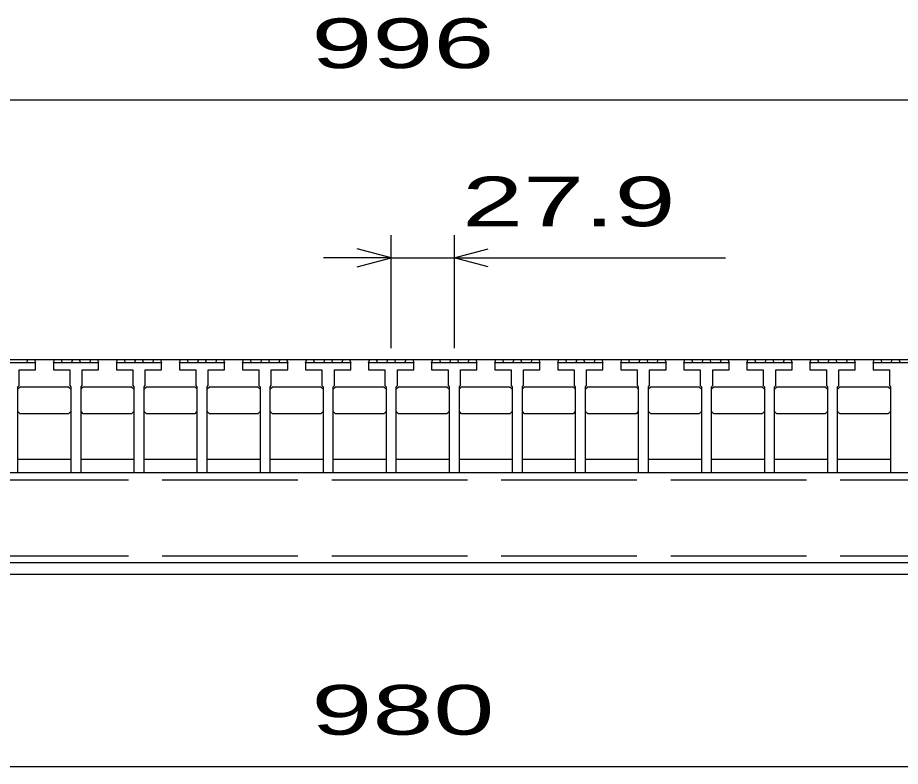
# Model space of a CAD drawing. Units: millimetres, scale not verified. Extents: x -1820 to 1736, y -1282 to 1048.
# Drawn here: x -1029 to -638.4, y -670.5 to -339.2 of the extents above; entities that cross this region are included whole.
import ezdxf
from ezdxf.enums import TextEntityAlignment as Align

# ---------------------------------------------------------------- set-up
doc = ezdxf.new("R2010")
doc.units = ezdxf.units.MM
doc.header["$LTSCALE"] = 10
doc.linetypes.add('DASHED', pattern=[7.5, 6, -1.5])
doc.layers.add('16', color=3, linetype='Continuous', lineweight=25)
doc.layers.add('22', color=2, linetype='Continuous', lineweight=25)
doc.styles.add('ベクトル', font='')
doc.styles.get('ベクトル').set_extended_font_data('ベクトル')

msp = doc.modelspace()

# ---------------------------------------------------------------- linework, layer by layer
at = {"layer": '16'}
for p, q in [((-1348, -490.5), (-352, -490.5)), ((-1021.1, -492), (-1041.1, -492)), ((-1025, -492), (-1024.5, -490.5)), ((-1024.5, -490.5), (-1021.6, -490.5)), ((-1021.6, -490.5), (-1021.1, -492)), ((-1021.1, -495), (-1021.1, -492)), ((-1013.2, -492), (-1012.7, -490.5)), ((-1013.2, -492), (-1013.2, -495)), ((-993.2, -492), (-1013.2, -492)), ((-1012.7, -490.5), (-1009.8, -490.5)), ((-1009.8, -490.5), (-1009.3, -492)), ((-1005.15, -492), (-1004.65, -490.5)), ((-1004.65, -490.5), (-1001.75, -490.5)), ((-1001.75, -490.5), (-1001.25, -492)), ((-997.1, -492), (-996.6, -490.5)), ((-996.6, -490.5), (-993.7, -490.5)), ((-993.7, -490.5), (-993.2, -492)), ((-993.2, -495), (-993.2, -492)), ((-985.3, -492), (-984.8, -490.5)), ((-985.3, -492), (-985.3, -495)), ((-965.3, -492), (-985.3, -492)), ((-984.8, -490.5), (-981.9, -490.5)), ((-981.9, -490.5), (-981.4, -492)), ((-977.25, -492), (-976.75, -490.5)), ((-976.75, -490.5), (-973.85, -490.5)), ((-973.85, -490.5), (-973.35, -492)), ((-969.2, -492), (-968.7, -490.5)), ((-968.7, -490.5), (-965.8, -490.5)), ((-965.8, -490.5), (-965.3, -492)), ((-965.3, -495), (-965.3, -492)), ((-957.4, -492), (-956.9, -490.5)), ((-957.4, -492), (-957.4, -495)), ((-937.4, -492), (-957.4, -492)), ((-956.9, -490.5), (-954, -490.5)), ((-954, -490.5), (-953.5, -492)), ((-949.35, -492), (-948.85, -490.5)), ((-948.85, -490.5), (-945.95, -490.5)), ((-945.95, -490.5), (-945.45, -492)), ((-941.3, -492), (-940.8, -490.5)), ((-940.8, -490.5), (-937.9, -490.5)), ((-937.9, -490.5), (-937.4, -492)), ((-937.4, -495), (-937.4, -492)), ((-929.5, -492), (-929, -490.5)), ((-929.5, -492), (-929.5, -495)), ((-909.5, -492), (-929.5, -492)), ((-929, -490.5), (-926.1, -490.5)), ((-926.1, -490.5), (-925.6, -492)), ((-921.45, -492), (-920.95, -490.5)), ((-920.95, -490.5), (-918.05, -490.5)), ((-918.05, -490.5), (-917.55, -492)), ((-913.4, -492), (-912.9, -490.5)), ((-912.9, -490.5), (-910, -490.5)), ((-910, -490.5), (-909.5, -492)), ((-909.5, -495), (-909.5, -492)), ((-901.6, -492), (-901.1, -490.5)), ((-901.6, -492), (-901.6, -495)), ((-881.6, -492), (-901.6, -492)), ((-901.1, -490.5), (-898.2, -490.5)), ((-898.2, -490.5), (-897.7, -492)), ((-893.55, -492), (-893.05, -490.5)), ((-893.05, -490.5), (-890.15, -490.5)), ((-890.15, -490.5), (-889.65, -492)), ((-885.5, -492), (-885, -490.5)), ((-885, -490.5), (-882.1, -490.5)), ((-882.1, -490.5), (-881.6, -492)), ((-881.6, -495), (-881.6, -492)), ((-873.7, -492), (-873.2, -490.5)), ((-873.7, -492), (-873.7, -495)), ((-853.7, -492), (-873.7, -492)), ((-873.2, -490.5), (-870.3, -490.5)), ((-870.3, -490.5), (-869.8, -492)), ((-865.65, -492), (-865.15, -490.5)), ((-865.15, -490.5), (-862.25, -490.5)), ((-862.25, -490.5), (-861.75, -492)), ((-857.6, -492), (-857.1, -490.5)), ((-857.1, -490.5), (-854.2, -490.5)), ((-854.2, -490.5), (-853.7, -492)), ((-853.7, -495), (-853.7, -492)), ((-845.8, -492), (-845.3, -490.5)), ((-845.8, -492), (-845.8, -495)), ((-825.8, -492), (-845.8, -492)), ((-845.3, -490.5), (-842.4, -490.5)), ((-842.4, -490.5), (-841.9, -492)), ((-837.75, -492), (-837.25, -490.5)), ((-837.25, -490.5), (-834.35, -490.5)), ((-834.35, -490.5), (-833.85, -492)), ((-829.7, -492), (-829.2, -490.5)), ((-829.2, -490.5), (-826.3, -490.5)), ((-826.3, -490.5), (-825.8, -492)), ((-825.8, -495), (-825.8, -492)), ((-817.9, -492), (-817.4, -490.5)), ((-817.9, -492), (-817.9, -495)), ((-797.9, -492), (-817.9, -492)), ((-817.4, -490.5), (-814.5, -490.5)), ((-814.5, -490.5), (-814, -492)), ((-809.85, -492), (-809.35, -490.5)), ((-809.35, -490.5), (-806.45, -490.5)), ((-806.45, -490.5), (-805.95, -492)), ((-801.8, -492), (-801.3, -490.5)), ((-801.3, -490.5), (-798.4, -490.5)), ((-798.4, -490.5), (-797.9, -492)), ((-797.9, -495), (-797.9, -492)), ((-790, -492), (-789.5, -490.5)), ((-790, -492), (-790, -495)), ((-770, -492), (-790, -492)), ((-789.5, -490.5), (-786.6, -490.5)), ((-786.6, -490.5), (-786.1, -492)), ((-781.95, -492), (-781.45, -490.5)), ((-781.45, -490.5), (-778.55, -490.5)), ((-778.55, -490.5), (-778.05, -492)), ((-773.9, -492), (-773.4, -490.5)), ((-773.4, -490.5), (-770.5, -490.5)), ((-770.5, -490.5), (-770, -492)), ((-770, -495), (-770, -492)), ((-762.1, -492), (-761.6, -490.5)), ((-762.1, -492), (-762.1, -495)), ((-742.1, -492), (-762.1, -492)), ((-761.6, -490.5), (-758.7, -490.5)), ((-758.7, -490.5), (-758.2, -492)), ((-754.05, -492), (-753.55, -490.5)), ((-753.55, -490.5), (-750.65, -490.5)), ((-750.65, -490.5), (-750.15, -492)), ((-746, -492), (-745.5, -490.5)), ((-745.5, -490.5), (-742.6, -490.5)), ((-742.6, -490.5), (-742.1, -492)), ((-742.1, -495), (-742.1, -492)), ((-734.2, -492), (-733.7, -490.5)), ((-734.2, -492), (-734.2, -495)), ((-714.2, -492), (-734.2, -492)), ((-733.7, -490.5), (-730.8, -490.5)), ((-730.8, -490.5), (-730.3, -492)), ((-726.15, -492), (-725.65, -490.5)), ((-725.65, -490.5), (-722.75, -490.5)), ((-722.75, -490.5), (-722.25, -492)), ((-718.1, -492), (-717.6, -490.5)), ((-717.6, -490.5), (-714.7, -490.5)), ((-714.7, -490.5), (-714.2, -492)), ((-714.2, -495), (-714.2, -492)), ((-706.3, -492), (-705.8, -490.5)), ((-706.3, -492), (-706.3, -495)), ((-686.3, -492), (-706.3, -492)), ((-705.8, -490.5), (-702.9, -490.5)), ((-702.9, -490.5), (-702.4, -492)), ((-698.25, -492), (-697.75, -490.5)), ((-697.75, -490.5), (-694.85, -490.5)), ((-694.85, -490.5), (-694.35, -492)), ((-690.2, -492), (-689.7, -490.5)), ((-689.7, -490.5), (-686.8, -490.5)), ((-686.8, -490.5), (-686.3, -492)), ((-686.3, -495), (-686.3, -492)), ((-678.4, -492), (-677.9, -490.5)), ((-678.4, -492), (-678.4, -495)), ((-658.4, -492), (-678.4, -492)), ((-677.9, -490.5), (-675, -490.5)), ((-675, -490.5), (-674.5, -492)), ((-670.35, -492), (-669.85, -490.5)), ((-669.85, -490.5), (-666.95, -490.5)), ((-666.95, -490.5), (-666.45, -492)), ((-662.3, -492), (-661.8, -490.5)), ((-661.8, -490.5), (-658.9, -490.5)), ((-658.9, -490.5), (-658.4, -492)), ((-658.4, -495), (-658.4, -492)), ((-650.5, -492), (-650, -490.5)), ((-650.5, -492), (-650.5, -495)), ((-630.5, -492), (-650.5, -492)), ((-650, -490.5), (-647.1, -490.5)), ((-647.1, -490.5), (-646.6, -492)), ((-642.45, -492), (-641.95, -490.5)), ((-641.95, -490.5), (-639.05, -490.5)), ((-639.05, -490.5), (-638.55, -492)), ((-1028.35, -502), (-1028.35, -495)), ((-1028.35, -495), (-1021.1, -495)), ((-1013.2, -495), (-1005.95, -495)), ((-1005.95, -495), (-1005.95, -502)), ((-1000.45, -502), (-1000.45, -495)), ((-1000.45, -495), (-993.2, -495)), ((-985.3, -495), (-978.05, -495)), ((-978.05, -495), (-978.05, -502)), ((-972.55, -502), (-972.55, -495)), ((-972.55, -495), (-965.3, -495)), ((-957.4, -495), (-950.15, -495)), ((-950.15, -495), (-950.15, -502)), ((-944.65, -502), (-944.65, -495)), ((-944.65, -495), (-937.4, -495)), ((-929.5, -495), (-922.25, -495)), ((-922.25, -495), (-922.25, -502)), ((-916.75, -502), (-916.75, -495)), ((-916.75, -495), (-909.5, -495)), ((-901.6, -495), (-894.35, -495)), ((-894.35, -495), (-894.35, -502)), ((-888.85, -502), (-888.85, -495)), ((-888.85, -495), (-881.6, -495)), ((-873.7, -495), (-866.45, -495)), ((-866.45, -495), (-866.45, -502)), ((-860.95, -502), (-860.95, -495)), ((-860.95, -495), (-853.7, -495)), ((-845.8, -495), (-838.55, -495)), ((-838.55, -495), (-838.55, -502)), ((-833.05, -502), (-833.05, -495)), ((-833.05, -495), (-825.8, -495)), ((-817.9, -495), (-810.65, -495)), ((-810.65, -495), (-810.65, -502)), ((-805.15, -502), (-805.15, -495)), ((-805.15, -495), (-797.9, -495)), ((-790, -495), (-782.75, -495)), ((-782.75, -495), (-782.75, -502)), ((-777.25, -502), (-777.25, -495)), ((-777.25, -495), (-770, -495)), ((-762.1, -495), (-754.85, -495)), ((-754.85, -495), (-754.85, -502)), ((-749.35, -502), (-749.35, -495)), ((-749.35, -495), (-742.1, -495)), ((-734.2, -495), (-726.95, -495)), ((-726.95, -495), (-726.95, -502)), ((-721.45, -502), (-721.45, -495)), ((-721.45, -495), (-714.2, -495)), ((-706.3, -495), (-699.05, -495)), ((-699.05, -495), (-699.05, -502)), ((-693.55, -502), (-693.55, -495)), ((-693.55, -495), (-686.3, -495)), ((-678.4, -495), (-671.15, -495)), ((-671.15, -495), (-671.15, -502)), ((-665.65, -502), (-665.65, -495)), ((-665.65, -495), (-658.4, -495)), ((-650.5, -495), (-643.25, -495)), ((-643.25, -495), (-643.25, -502)), ((-1028.85, -502.5), (-1028.35, -502)), ((-1028.85, -540.5), (-1028.85, -502.5)), ((-1028.85, -503.5), (-1027.85, -502.5)), ((-1027.85, -502.5), (-1006.45, -502.5)), ((-1006.45, -502.5), (-1005.45, -503.5)), ((-1005.95, -502), (-1005.45, -502.5)), ((-1005.45, -502.5), (-1005.45, -540.5)), ((-1000.95, -502.5), (-1000.45, -502)), ((-1000.95, -540.5), (-1000.95, -502.5)), ((-1000.95, -503.5), (-999.95, -502.5)), ((-999.95, -502.5), (-978.55, -502.5)), ((-978.55, -502.5), (-977.55, -503.5)), ((-978.05, -502), (-977.55, -502.5)), ((-977.55, -502.5), (-977.55, -540.5)), ((-973.05, -502.5), (-972.55, -502)), ((-973.05, -540.5), (-973.05, -502.5)), ((-973.05, -503.5), (-972.05, -502.5)), ((-972.05, -502.5), (-950.65, -502.5)), ((-950.65, -502.5), (-949.65, -503.5)), ((-950.15, -502), (-949.65, -502.5)), ((-949.65, -502.5), (-949.65, -540.5)), ((-945.15, -502.5), (-944.65, -502)), ((-945.15, -540.5), (-945.15, -502.5)), ((-945.15, -503.5), (-944.15, -502.5)), ((-944.15, -502.5), (-922.75, -502.5)), ((-922.75, -502.5), (-921.75, -503.5)), ((-922.25, -502), (-921.75, -502.5)), ((-921.75, -502.5), (-921.75, -540.5)), ((-917.25, -502.5), (-916.75, -502)), ((-917.25, -540.5), (-917.25, -502.5)), ((-917.25, -503.5), (-916.25, -502.5)), ((-916.25, -502.5), (-894.85, -502.5)), ((-894.85, -502.5), (-893.85, -503.5)), ((-894.35, -502), (-893.85, -502.5)), ((-893.85, -502.5), (-893.85, -540.5)), ((-889.35, -502.5), (-888.85, -502)), ((-889.35, -540.5), (-889.35, -502.5)), ((-889.35, -503.5), (-888.35, -502.5)), ((-888.35, -502.5), (-866.95, -502.5)), ((-866.95, -502.5), (-865.95, -503.5)), ((-866.45, -502), (-865.95, -502.5)), ((-865.95, -502.5), (-865.95, -540.5)), ((-861.45, -502.5), (-860.95, -502)), ((-861.45, -540.5), (-861.45, -502.5)), ((-861.45, -503.5), (-860.45, -502.5)), ((-860.45, -502.5), (-839.05, -502.5)), ((-839.05, -502.5), (-838.05, -503.5)), ((-838.55, -502), (-838.05, -502.5)), ((-838.05, -502.5), (-838.05, -540.5)), ((-833.55, -502.5), (-833.05, -502)), ((-833.55, -540.5), (-833.55, -502.5)), ((-833.55, -503.5), (-832.55, -502.5)), ((-832.55, -502.5), (-811.15, -502.5)), ((-811.15, -502.5), (-810.15, -503.5)), ((-810.65, -502), (-810.15, -502.5)), ((-810.15, -502.5), (-810.15, -540.5)), ((-805.65, -502.5), (-805.15, -502)), ((-805.65, -540.5), (-805.65, -502.5)), ((-805.65, -503.5), (-804.65, -502.5)), ((-804.65, -502.5), (-783.25, -502.5)), ((-783.25, -502.5), (-782.25, -503.5)), ((-782.75, -502), (-782.25, -502.5)), ((-782.25, -502.5), (-782.25, -540.5)), ((-777.75, -502.5), (-777.25, -502)), ((-777.75, -540.5), (-777.75, -502.5)), ((-777.75, -503.5), (-776.75, -502.5)), ((-776.75, -502.5), (-755.35, -502.5)), ((-755.35, -502.5), (-754.35, -503.5)), ((-754.85, -502), (-754.35, -502.5)), ((-754.35, -502.5), (-754.35, -540.5)), ((-749.85, -502.5), (-749.35, -502)), ((-749.85, -540.5), (-749.85, -502.5)), ((-749.85, -503.5), (-748.85, -502.5)), ((-748.85, -502.5), (-727.45, -502.5)), ((-727.45, -502.5), (-726.45, -503.5)), ((-726.95, -502), (-726.45, -502.5)), ((-726.45, -502.5), (-726.45, -540.5)), ((-721.95, -502.5), (-721.45, -502)), ((-721.95, -540.5), (-721.95, -502.5)), ((-721.95, -503.5), (-720.95, -502.5)), ((-720.95, -502.5), (-699.55, -502.5)), ((-699.55, -502.5), (-698.55, -503.5)), ((-699.05, -502), (-698.55, -502.5)), ((-698.55, -502.5), (-698.55, -540.5)), ((-694.05, -502.5), (-693.55, -502)), ((-694.05, -540.5), (-694.05, -502.5)), ((-694.05, -503.5), (-693.05, -502.5)), ((-693.05, -502.5), (-671.65, -502.5)), ((-671.65, -502.5), (-670.65, -503.5)), ((-671.15, -502), (-670.65, -502.5)), ((-670.65, -502.5), (-670.65, -540.5)), ((-666.15, -502.5), (-665.65, -502)), ((-666.15, -540.5), (-666.15, -502.5)), ((-666.15, -503.5), (-665.15, -502.5)), ((-665.15, -502.5), (-643.75, -502.5)), ((-643.75, -502.5), (-642.75, -503.5)), ((-643.25, -502), (-642.75, -502.5)), ((-642.75, -502.5), (-642.75, -540.5)), ((-1027.85, -514.5), (-1028.85, -513.5)), ((-1006.45, -514.5), (-1027.85, -514.5)), ((-1005.45, -513.5), (-1006.45, -514.5)), ((-999.95, -514.5), (-1000.95, -513.5)), ((-978.55, -514.5), (-999.95, -514.5)), ((-977.55, -513.5), (-978.55, -514.5)), ((-972.05, -514.5), (-973.05, -513.5)), ((-950.65, -514.5), (-972.05, -514.5)), ((-949.65, -513.5), (-950.65, -514.5)), ((-944.15, -514.5), (-945.15, -513.5)), ((-922.75, -514.5), (-944.15, -514.5)), ((-921.75, -513.5), (-922.75, -514.5)), ((-916.25, -514.5), (-917.25, -513.5)), ((-894.85, -514.5), (-916.25, -514.5)), ((-893.85, -513.5), (-894.85, -514.5)), ((-888.35, -514.5), (-889.35, -513.5)), ((-866.95, -514.5), (-888.35, -514.5)), ((-865.95, -513.5), (-866.95, -514.5)), ((-860.45, -514.5), (-861.45, -513.5)), ((-839.05, -514.5), (-860.45, -514.5)), ((-838.05, -513.5), (-839.05, -514.5)), ((-832.55, -514.5), (-833.55, -513.5)), ((-811.15, -514.5), (-832.55, -514.5)), ((-810.15, -513.5), (-811.15, -514.5)), ((-804.65, -514.5), (-805.65, -513.5)), ((-783.25, -514.5), (-804.65, -514.5)), ((-782.25, -513.5), (-783.25, -514.5)), ((-776.75, -514.5), (-777.75, -513.5)), ((-755.35, -514.5), (-776.75, -514.5)), ((-754.35, -513.5), (-755.35, -514.5)), ((-748.85, -514.5), (-749.85, -513.5)), ((-727.45, -514.5), (-748.85, -514.5)), ((-726.45, -513.5), (-727.45, -514.5)), ((-720.95, -514.5), (-721.95, -513.5)), ((-699.55, -514.5), (-720.95, -514.5)), ((-698.55, -513.5), (-699.55, -514.5)), ((-693.05, -514.5), (-694.05, -513.5)), ((-671.65, -514.5), (-693.05, -514.5)), ((-670.65, -513.5), (-671.65, -514.5)), ((-665.15, -514.5), (-666.15, -513.5)), ((-643.75, -514.5), (-665.15, -514.5)), ((-642.75, -513.5), (-643.75, -514.5)), ((-1028.85, -534.5), (-1005.45, -534.5)), ((-1000.95, -534.5), (-977.55, -534.5)), ((-973.05, -534.5), (-949.65, -534.5)), ((-945.15, -534.5), (-921.75, -534.5)), ((-917.25, -534.5), (-893.85, -534.5)), ((-889.35, -534.5), (-865.95, -534.5)), ((-861.45, -534.5), (-838.05, -534.5)), ((-833.55, -534.5), (-810.15, -534.5)), ((-805.65, -534.5), (-782.25, -534.5)), ((-777.75, -534.5), (-754.35, -534.5)), ((-749.85, -534.5), (-726.45, -534.5)), ((-721.95, -534.5), (-698.55, -534.5)), ((-694.05, -534.5), (-670.65, -534.5)), ((-666.15, -534.5), (-642.75, -534.5)), ((-1340, -540.5), (-360, -540.5)), ((-1033.35, -540.5), (-1028.85, -540.5)), ((-1005.45, -540.5), (-1000.95, -540.5)), ((-977.55, -540.5), (-973.05, -540.5)), ((-949.65, -540.5), (-945.15, -540.5)), ((-921.75, -540.5), (-917.25, -540.5)), ((-893.85, -540.5), (-889.35, -540.5)), ((-865.95, -540.5), (-861.45, -540.5)), ((-838.05, -540.5), (-833.55, -540.5)), ((-810.15, -540.5), (-805.65, -540.5)), ((-782.25, -540.5), (-777.75, -540.5)), ((-754.35, -540.5), (-749.85, -540.5)), ((-726.45, -540.5), (-721.95, -540.5)), ((-698.55, -540.5), (-694.05, -540.5)), ((-670.65, -540.5), (-666.15, -540.5)), ((-642.75, -540.5), (-638.25, -540.5)), ((-360, -580.5), (-1340, -580.5)), ((-1340, -585.5), (-360, -585.5))]:
    msp.add_line(p, q, dxfattribs=at)
at = {"layer": '16', "linetype": 'DASHED'}
for p, q in [((-1340, -543.7), (-360, -543.7)), ((-1340, -577.3), (-360, -577.3))]:
    msp.add_line(p, q, dxfattribs=at)
at = {"layer": '22', "color": 4}
for p, q in [((-1348, -375.5), (-352, -375.5)), ((-863.7, -485.5), (-863.7, -435.5)), ((-835.8, -435.5), (-835.8, -485.5)), ((-863.7, -445.5), (-878.7, -441.5)), ((-835.8, -445.5), (-820.8, -441.5)), ((-863.7, -445.5), (-893.7, -445.5)), ((-878.7, -449.5), (-863.7, -445.5)), ((-863.7, -445.5), (-835.8, -445.5)), ((-820.8, -449.5), (-835.8, -445.5)), ((-835.8, -445.5), (-715.8, -445.5)), ((-1340, -670.5), (-360, -670.5))]:
    msp.add_line(p, q, dxfattribs=at)

# ---------------------------------------------------------------- texts
at = {"layer": '22', "style": 'ベクトル', "width": 1.65}
for s, p in [(' 996 ', (-912.5, -350.5)), (' 27.9 ', (-845.8, -420.5)), (' 980 ', (-912.5, -645.5))]:
    msp.add_text(s, height=21.99, dxfattribs=at).set_placement(p, align=Align.MIDDLE_LEFT)

doc.saveas('drawing.dxf')
